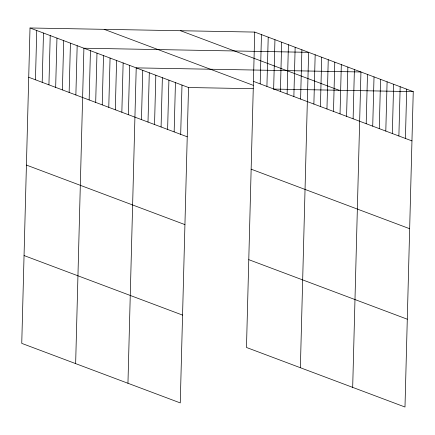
<?xml version="1.0" encoding="UTF-8"?>
<svg xmlns="http://www.w3.org/2000/svg" width="435" height="435" viewBox="0 0 435 435"><rect width="100%" height="100%" fill="white"/><g stroke="black" fill="none" stroke-linecap="round" stroke-linejoin="round"><path stroke-width="0.65" d="M30.01 27.976L21.75 343.373L180.264 402.919L188.524 87.522L30.01 27.976L254.736 32.081L413.25 91.627L404.99 407.024L246.476 347.478L254.736 32.081M35.458 79.784L36.747 30.504M42.195 82.313L43.484 33.038M48.932 84.847L50.221 35.567M55.664 87.375L56.958 38.095M62.401 89.909L63.695 40.629M69.138 92.437L70.432 43.157M75.875 94.971L77.169 45.691M75.647 363.622L83.906 48.22L308.627 52.325L300.373 367.727M89.153 99.958L90.442 50.677M95.689 102.41L96.983 53.135M102.23 104.868L103.519 55.588M108.772 107.325L110.06 58.045M115.308 109.783L116.596 60.503M121.849 112.235L123.138 62.955M128.385 114.693L129.673 65.413M127.955 383.268L136.215 67.871L360.941 71.976L352.682 387.373M141.462 119.609L142.756 70.329M148.003 122.061L149.292 72.781M154.539 124.519L155.833 75.239M161.081 126.977L162.369 77.696M167.616 129.429L168.91 80.154M174.158 131.887L175.446 82.606M180.694 134.344L181.988 85.064M260.179 83.89L261.473 34.61M266.916 86.418L268.21 37.144M273.653 88.952L274.947 39.672M280.39 91.48L281.679 42.2M287.127 94.014L288.416 44.734M293.864 96.543L295.153 47.263M300.601 99.071L301.89 49.797M313.88 104.063L315.168 54.783M320.416 106.515L321.704 57.241M326.957 108.973L328.246 59.693M333.493 111.431L334.787 62.151M340.034 113.888L341.323 64.608M346.57 116.341L347.864 67.061M353.111 118.798L354.4 69.518M366.188 123.709L367.477 74.434M372.724 126.166L374.018 76.886M379.266 128.624L380.554 79.344M385.807 131.082L387.096 81.802M392.343 133.534L393.631 84.26M398.884 135.992L400.173 86.712M405.42 138.45L406.709 89.17M188.524 87.522L253.246 88.702M273.408 89.072L413.25 91.627M180.574 30.727L339.093 90.273M253.442 81.361L411.961 140.907M104.166 29.33L253.175 85.303M28.721 77.256L187.235 136.802M251.142 169.177L409.661 228.723M26.421 165.072L184.935 224.618M248.776 259.662L407.29 319.203M24.05 255.557L182.564 315.103"/></g></svg>
